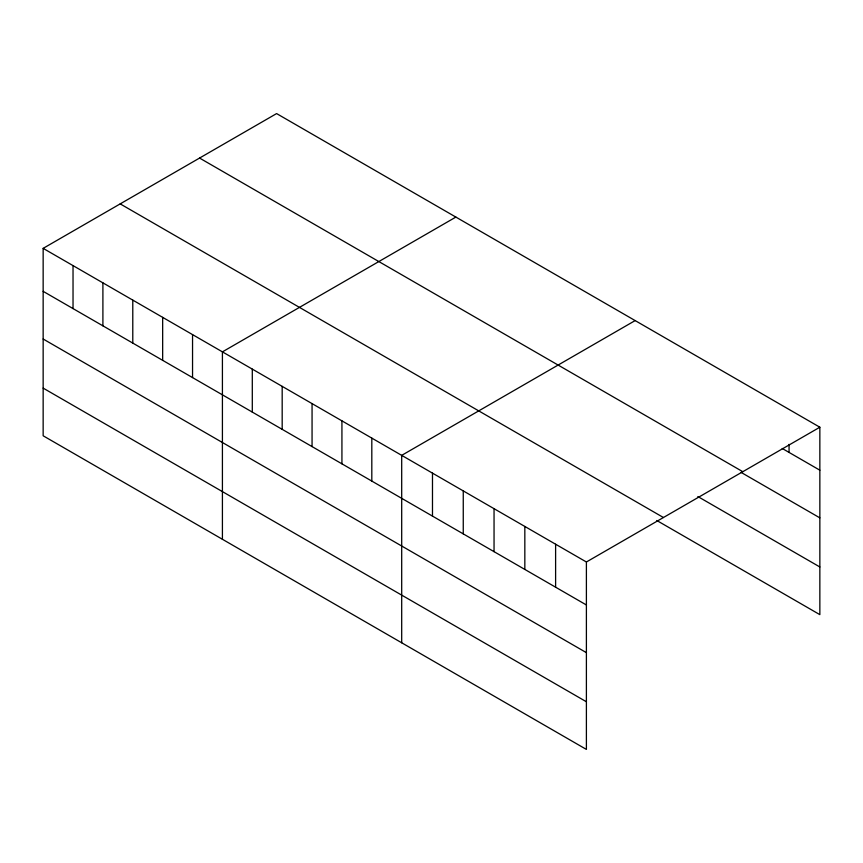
<?xml version="1.0" encoding="UTF-8"?>
<svg xmlns="http://www.w3.org/2000/svg" width="863" height="863" viewBox="0 0 863 863"><rect width="100%" height="100%" fill="white"/><g stroke="black" fill="none" stroke-linecap="round" stroke-linejoin="round"><path stroke-width="1.29" d="M43.15 248.361L586.398 561.996L586.398 749.418L43.15 435.783L43.15 248.361L276.602 113.582L819.85 427.217L819.85 614.639L656.808 520.508M455.88 217.077L222.417 351.867L222.417 539.278M635.146 320.583L401.694 455.362L401.694 642.784M586.398 561.996L819.85 427.217M782.223 448.469L819.85 470.195M199.569 158.058L742.806 471.694M741.177 472.439L819.85 517.865M697.854 496.538L819.85 566.969M120.194 203.884L663.431 517.52M43.15 291.338L586.398 604.974M43.15 339.008L586.398 652.644M43.15 388.113L586.398 701.759M789.062 444.369L789.062 452.417M555.61 544.229L555.61 587.207M524.833 526.452L524.833 569.429M494.046 508.685L494.046 551.662M463.258 490.907L463.258 533.884M432.482 473.14L432.482 516.117M371.813 438.113L371.813 481.09M341.931 420.864L341.931 463.841M312.061 403.614L312.061 446.592M282.179 386.365L282.179 429.343M252.298 369.116L252.298 412.093M192.546 334.607L192.546 377.584M162.665 317.357L162.665 360.335M132.783 300.108L132.783 343.086M102.902 282.859L102.902 325.836M73.031 265.61L73.031 308.587"/></g></svg>
